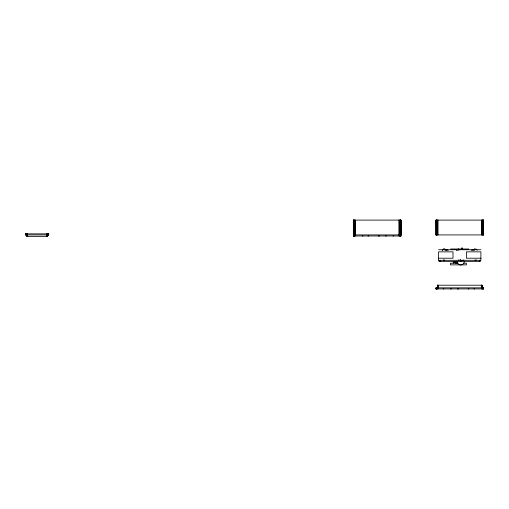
<?xml version="1.0" encoding="UTF-8"?>
<svg xmlns="http://www.w3.org/2000/svg" width="509" height="509" viewBox="0 0 509 509"><rect width="100%" height="100%" fill="white"/><g stroke="black" fill="none" stroke-linecap="round" stroke-linejoin="round"><path stroke-width="0.76" d="M398.878 220.098L398.878 235.972M399.425 220.098L399.425 235.972M399.686 220.098L399.686 235.972M399.934 220.098L399.934 235.972M400.169 220.098L400.169 235.972M400.373 220.098L400.373 235.972M400.558 220.098L400.558 235.972M400.71 220.098L400.71 235.972M400.837 220.098L400.837 235.972M400.927 220.098L400.927 235.972M438.561 258.203L438.561 251.853L453.01 251.853L453.01 258.203L438.561 258.203L438.561 260.322L480.903 260.315L480.903 251.853L466.454 251.853L466.454 258.203L480.903 258.203M443.333 260.15L443.333 259.794M442.601 250.193L443.333 248.996L446.997 250.199M456.624 261.372L456 261.372M461.008 261.372L460.378 261.372M448.244 250.288L444.586 248.996L444.433 249.346L446.628 250.123M458.634 260.15L458.787 259.794M475.031 260.15L475.19 259.794M442.238 250.263L443.333 248.996M473.758 250.263L474.878 248.996L474.286 250.193M456.261 250.263L458.475 248.996L458.634 249.346L456.974 250.294M471.213 250.288L474.878 248.996M472.467 250.199L476.131 248.996L477.226 250.263M48.737 233.86L25.45 233.86L25.45 234.916L48.737 234.916M353.361 234.916L400.997 234.916L400.997 220.098L353.361 220.098L353.361 235.972L400.997 235.972M435.914 234.916L483.55 234.916L483.55 220.098L435.914 220.098L435.99 234.916M362.287 235.972L362.974 235.972M368.052 235.972L368.745 235.972M378.238 235.972L379.517 235.972M385.612 235.972L386.306 235.972M393.075 235.972L393.711 235.972M47.254 234.916L47.254 236.507L26.932 236.507L26.971 234.916M450.605 248.996L468.859 248.996M438.561 249.734L480.903 249.734M455.46 261.944L453.296 261.944L453.296 263.204M458.17 263.204L450.37 263.204L450.37 264.877L466.397 264.877L466.397 263.204L463.215 263.204M437.396 285.199L482.068 285.199L482.029 287.846M443.193 288.902L443.835 288.902M450.605 288.902L451.298 288.902M457.4 288.902L458.673 288.902M468.235 288.902L468.859 288.902M473.93 288.902L474.573 288.902M435.914 288.902L483.55 288.902L483.55 287.846L435.914 287.846L435.99 288.902M443.333 249.346L445.528 250.072M444.586 248.996L445.33 249.836M460.677 259.794L460.83 260.15M444.274 259.794L444.433 260.15M458.475 248.996L458.774 250.441M483.48 220.098L483.48 234.916M483.48 287.846L483.48 288.902M483.391 220.098L483.391 234.916M483.391 287.846L483.391 288.902M483.264 220.098L483.264 234.916M483.264 287.846L483.264 288.902M483.111 220.098L483.111 234.916M483.111 287.846L483.111 288.902M482.933 220.098L482.933 234.916M482.933 287.846L482.933 288.902M482.723 220.098L482.723 234.916M482.723 287.846L482.723 288.902M482.494 220.098L482.494 234.916M482.494 287.846L482.494 288.902M482.246 220.098L482.246 234.916M482.246 287.846L482.246 288.902M481.978 220.098L481.978 234.916M482.017 285.199L481.978 288.902M481.819 285.199L481.877 287.846M481.749 285.199L481.749 287.846M481.673 285.199L481.641 287.846M481.431 220.098L481.431 234.916M481.431 287.846L481.431 288.902M481.336 285.199L481.336 287.846M480.483 260.322L480.483 261.378L438.993 261.378L438.987 260.322M479.421 260.322L479.421 261.378M476.131 259.794L476.131 260.15M462.573 247.851L462.573 249.175M461.517 247.851L461.517 249.175M440.043 260.322L440.043 261.378M438.128 285.199L438.128 287.846M438.033 220.098L438.033 234.916M438.033 287.846L438.033 288.902M437.823 285.199L437.823 287.846L437.715 285.199M437.645 285.199L437.645 287.846M437.587 287.846L437.53 285.199L437.486 288.902M437.486 220.098L437.486 234.916M437.225 220.098L437.225 234.916M437.225 287.846L437.225 288.902M436.976 220.098L436.976 234.916M436.976 287.846L436.976 288.902M436.741 220.098L436.741 234.916M436.741 287.846L436.741 288.902M436.537 220.098L436.537 234.916M436.537 287.846L436.537 288.902M436.353 220.098L436.353 234.916M436.353 287.846L436.353 288.902M436.2 220.098L436.2 234.916M436.2 287.846L436.2 288.902M436.079 220.098L436.079 234.916M436.079 287.846L436.079 288.902M355.479 220.098L355.479 235.972M354.932 220.098L354.932 235.972M354.665 220.098L354.665 235.972M354.417 220.098L354.417 235.972M354.188 220.098L354.188 235.972M353.978 220.098L353.978 235.972M353.8 220.098L353.8 235.972M353.647 220.098L353.647 235.972M353.52 220.098L353.52 235.972M353.431 220.098L353.431 235.972M48.667 233.86L48.667 234.916M48.578 233.86L48.578 234.916M48.457 233.86L48.457 234.916M48.298 233.86L48.298 234.916M48.12 233.86L48.12 234.916M47.91 233.86L47.91 234.916M47.681 233.86L47.681 234.916M47.432 233.86L47.432 234.916M47.172 233.86L47.216 236.507M47.121 234.916L47.07 236.507M47.006 234.916L47.006 236.507M46.936 234.916L46.86 236.507L46.828 234.916M46.618 233.86L46.618 234.916M46.523 234.916L46.523 236.507M27.664 234.916L27.664 236.507M27.569 233.86L27.569 234.916M27.359 234.916L27.327 236.507M27.251 234.916L27.251 236.507M27.181 234.916L27.123 236.507M27.022 233.86L27.066 236.507M26.754 233.86L26.754 234.916M26.506 233.86L26.506 234.916M26.277 233.86L26.277 234.916M26.067 233.86L26.067 234.916M25.889 233.86L25.889 234.916M25.736 233.86L25.736 234.916M25.609 233.86L25.609 234.916M463.947 259.902A3.671 3.671 0 0 1 459.945 259.775M464.367 261.314A3.671 3.671 0 0 1 460.696 264.992A3.671 3.671 0 0 1 457.018 261.314L456.987 261.435A0.687 0.687 0 0 1 455.625 261.314M457.731 262.51A1.851 1.851 0 0 1 454.461 261.314"/></g></svg>
